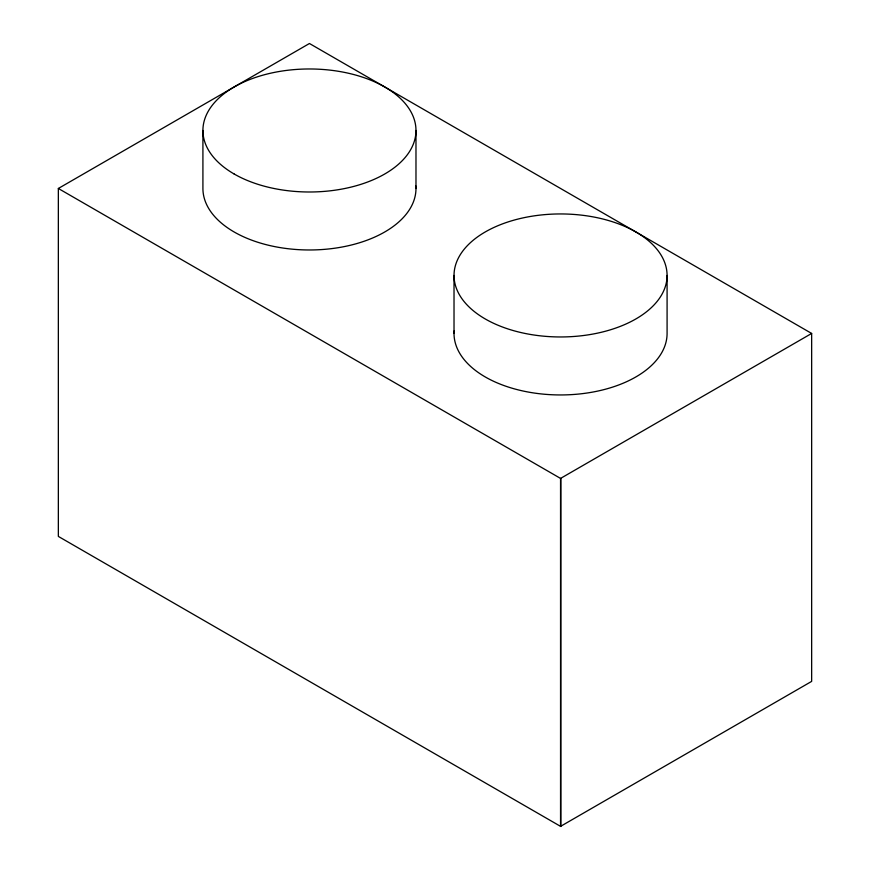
<?xml version="1.0" encoding="UTF-8"?>
<svg xmlns="http://www.w3.org/2000/svg" width="870" height="870" viewBox="0 0 870 870"><rect width="100%" height="100%" fill="white"/><g stroke="black" fill="none" stroke-linecap="round" stroke-linejoin="round"><path stroke-width="1.3" d="M58.344 188.475L560.802 478.565L560.802 826.5L58.344 536.409L58.344 188.475L309.448 43.5L811.656 333.449L811.656 681.384L560.552 826.359L560.552 478.413L811.656 333.449M667.083 275.453A106.531 61.509 0 0 1 507.286 328.719A106.531 61.509 0 0 1 507.286 222.187A106.531 61.509 0 0 1 667.083 275.453L667.083 333.449A106.531 61.509 0 0 1 558.42 394.936A106.531 61.509 0 0 1 454.107 330.981M454.02 275.453L454.02 333.449M415.98 130.478L415.98 188.475M202.917 130.478L202.917 188.475A106.531 61.509 0 0 0 311.58 249.962A106.531 61.509 0 0 0 415.893 186.017M234.117 173.978A106.531 61.509 0 0 0 412.347 146.399A106.531 61.509 0 0 0 281.88 71.068A106.531 61.509 0 0 0 234.117 173.978"/></g></svg>
